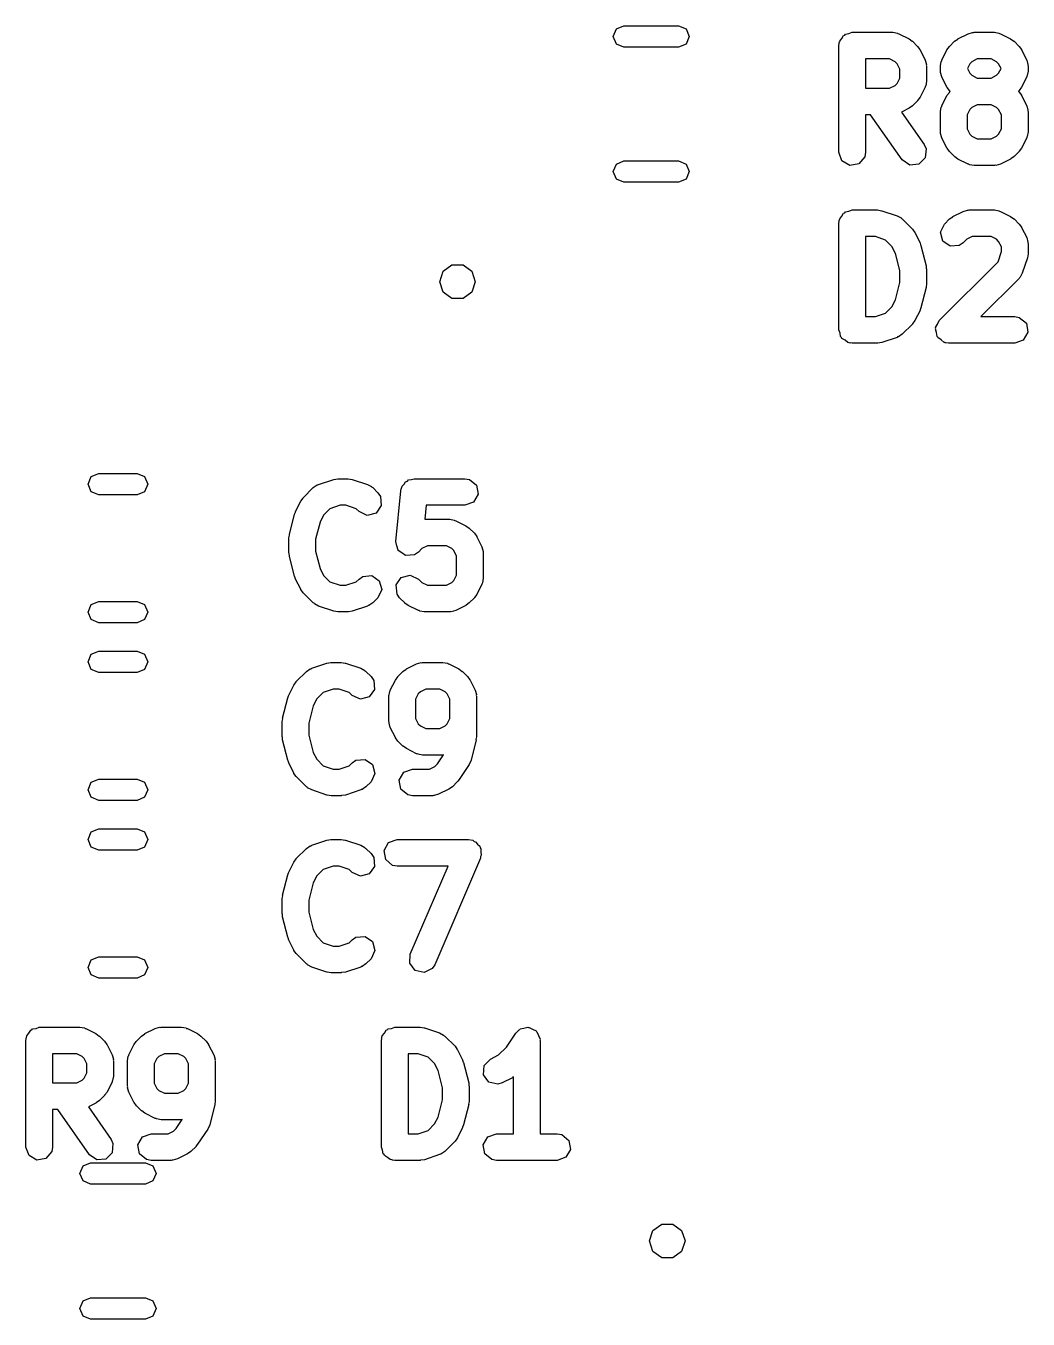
# Model space of a CAD drawing. Extents: x 83.3 to 116.7, y -116.6 to -83.3.
# Drawn here: x 105.48 to 111.12, y -99.84 to -92.56 of the extents above; entities that cross this region are included whole.
import ezdxf

# ---------------------------------------------------------------- set-up
doc = ezdxf.new("R2010")
doc.units = 0
doc.layers.add('BLACK', color=7, linetype='CONTINUOUS')

msp = doc.modelspace()

# ---------------------------------------------------------------- linework, layer by layer
at = {"layer": 'BLACK', "linetype": 'CONTINUOUS'}
for p, q in [((108.786, -92.62), (108.804, -92.5776)), ((108.804, -92.5776), (108.846, -92.56)), ((108.846, -92.56), (109.154, -92.56)), ((109.154, -92.56), (109.196, -92.5776)), ((109.196, -92.5776), (109.214, -92.62)), ((110.112, -92.6031), (110.13, -92.5964)), ((110.13, -92.5964), (110.359, -92.5964)), ((110.359, -92.5964), (110.385, -92.601)), ((110.385, -92.601), (110.388, -92.6038)), ((110.783, -92.6043), (110.808, -92.5969)), ((110.808, -92.5969), (110.812, -92.598)), ((110.812, -92.598), (110.816, -92.5964)), ((110.816, -92.5964), (110.93, -92.5964)), ((110.93, -92.5964), (110.956, -92.601)), ((110.956, -92.601), (110.959, -92.6038)), ((108.804, -92.6624), (108.786, -92.62)), ((108.846, -92.68), (108.804, -92.6624)), ((109.196, -92.6624), (109.154, -92.68)), ((109.214, -92.62), (109.196, -92.6624)), ((110.055, -92.6714), (110.057, -92.6617)), ((110.055, -93.2714), (110.055, -92.6714)), ((110.057, -92.6584), (110.058, -92.6555)), ((110.057, -92.6617), (110.057, -92.6584)), ((110.058, -92.6555), (110.06, -92.6458)), ((110.06, -92.6458), (110.072, -92.6308)), ((110.072, -92.6308), (110.082, -92.614)), ((110.082, -92.614), (110.089, -92.6117)), ((110.089, -92.6117), (110.093, -92.6065)), ((110.093, -92.6065), (110.112, -92.6031)), ((110.388, -92.6038), (110.392, -92.6043)), ((110.392, -92.6043), (110.45, -92.6329)), ((110.45, -92.6329), (110.468, -92.6463)), ((110.468, -92.6463), (110.469, -92.647)), ((110.469, -92.647), (110.498, -92.6755)), ((110.677, -92.6755), (110.706, -92.647)), ((110.706, -92.647), (110.724, -92.6341)), ((110.724, -92.6341), (110.725, -92.6329)), ((110.725, -92.6329), (110.783, -92.6043)), ((110.959, -92.6038), (110.964, -92.6043)), ((110.964, -92.6043), (111.021, -92.6329)), ((111.021, -92.6329), (111.039, -92.6463)), ((111.039, -92.6463), (111.041, -92.647)), ((111.041, -92.647), (111.069, -92.6755)), ((109.154, -92.68), (108.846, -92.68)), ((110.205, -92.7464), (110.205, -92.9107)), ((110.341, -92.7464), (110.205, -92.7464)), ((110.372, -92.7616), (110.341, -92.7464)), ((110.498, -92.6755), (110.511, -92.6939)), ((110.511, -92.6939), (110.512, -92.695)), ((110.512, -92.695), (110.54, -92.7522)), ((110.635, -92.7522), (110.663, -92.695)), ((110.663, -92.695), (110.677, -92.677)), ((110.677, -92.677), (110.677, -92.6755)), ((110.834, -92.7464), (110.803, -92.7616)), ((110.913, -92.7464), (110.834, -92.7464)), ((110.943, -92.7616), (110.913, -92.7464)), ((111.069, -92.6755), (111.082, -92.6939)), ((111.082, -92.6939), (111.083, -92.695)), ((111.083, -92.695), (111.112, -92.7522)), ((110.383, -92.773), (110.372, -92.7616)), ((110.398, -92.8034), (110.383, -92.773)), ((110.398, -92.8537), (110.398, -92.8034)), ((110.54, -92.7522), (110.548, -92.7771)), ((110.548, -92.7771), (110.547, -92.7815)), ((110.547, -92.7815), (110.548, -92.7857)), ((110.548, -92.7857), (110.548, -92.8714)), ((110.627, -92.7857), (110.631, -92.7601)), ((110.627, -92.8143), (110.627, -92.7857)), ((110.628, -92.8185), (110.627, -92.8143)), ((110.627, -92.8229), (110.628, -92.8185)), ((110.631, -92.7601), (110.634, -92.7566)), ((110.634, -92.7566), (110.635, -92.7522)), ((110.792, -92.773), (110.779, -92.8)), ((110.779, -92.8), (110.792, -92.827)), ((110.803, -92.7616), (110.792, -92.773)), ((110.954, -92.773), (110.943, -92.7616)), ((110.968, -92.8), (110.954, -92.773)), ((110.954, -92.827), (110.968, -92.8)), ((111.112, -92.7522), (111.119, -92.7771)), ((111.12, -92.8143), (111.115, -92.8399)), ((111.119, -92.7771), (111.118, -92.7815)), ((111.118, -92.7815), (111.12, -92.7857)), ((111.12, -92.7857), (111.12, -92.8143)), ((110.372, -92.8955), (110.383, -92.8841)), ((110.383, -92.8841), (110.398, -92.8537)), ((110.548, -92.8714), (110.544, -92.8971)), ((110.635, -92.8478), (110.627, -92.8229)), ((110.663, -92.905), (110.635, -92.8478)), ((110.792, -92.827), (110.803, -92.8384)), ((110.803, -92.8384), (110.834, -92.8536)), ((110.834, -92.8536), (110.913, -92.8536)), ((110.913, -92.8536), (110.943, -92.8384)), ((110.943, -92.8384), (110.954, -92.827)), ((111.112, -92.8478), (111.083, -92.905)), ((111.115, -92.8399), (111.112, -92.8434)), ((111.112, -92.8434), (111.112, -92.8478)), ((110.205, -92.9107), (110.341, -92.9107)), ((110.341, -92.9107), (110.372, -92.8955)), ((110.512, -92.9621), (110.498, -92.9801)), ((110.54, -92.905), (110.512, -92.9621)), ((110.541, -92.9005), (110.54, -92.905)), ((110.544, -92.8971), (110.541, -92.9005)), ((110.635, -93.0093), (110.663, -92.9522)), ((110.664, -92.9061), (110.663, -92.905)), ((110.663, -92.9522), (110.677, -92.9342)), ((110.677, -92.9245), (110.664, -92.9061)), ((110.681, -92.9286), (110.677, -92.9245)), ((110.677, -92.9327), (110.681, -92.9286)), ((110.677, -92.9342), (110.677, -92.9327)), ((111.069, -92.9245), (111.065, -92.9286)), ((111.065, -92.9286), (111.069, -92.9327)), ((111.07, -92.923), (111.069, -92.9245)), ((111.069, -92.9327), (111.082, -92.951)), ((111.083, -92.905), (111.07, -92.923)), ((111.082, -92.951), (111.083, -92.9522)), ((111.083, -92.9522), (111.112, -93.0093)), ((110.45, -93.0242), (110.407, -93.0457)), ((110.451, -93.023), (110.45, -93.0242)), ((110.469, -93.0102), (110.451, -93.023)), ((110.498, -92.9816), (110.469, -93.0102)), ((110.498, -92.9801), (110.498, -92.9816)), ((110.627, -93.0429), (110.631, -93.0172)), ((110.631, -93.0172), (110.634, -93.0138)), ((110.634, -93.0138), (110.635, -93.0093)), ((110.792, -93.0301), (110.777, -93.0606)), ((110.803, -93.0188), (110.792, -93.0301)), ((110.834, -93.0036), (110.803, -93.0188)), ((110.913, -93.0036), (110.834, -93.0036)), ((110.943, -93.0188), (110.913, -93.0036)), ((110.954, -93.0301), (110.943, -93.0188)), ((110.97, -93.0606), (110.954, -93.0301)), ((111.112, -93.0093), (111.119, -93.0343)), ((111.119, -93.0343), (111.118, -93.0386)), ((110.234, -93.0607), (110.205, -93.0607)), ((110.205, -93.0607), (110.205, -93.2714)), ((110.412, -93.3144), (110.234, -93.0607)), ((110.407, -93.0457), (110.535, -93.2284)), ((110.627, -93.1571), (110.627, -93.0429)), ((110.777, -93.0606), (110.777, -93.1394)), ((110.97, -93.1394), (110.97, -93.0606)), ((111.118, -93.0386), (111.12, -93.0429)), ((111.12, -93.0429), (111.12, -93.1571)), ((110.628, -93.1614), (110.627, -93.1571)), ((110.627, -93.1657), (110.628, -93.1614)), ((110.635, -93.1907), (110.627, -93.1657)), ((110.777, -93.1394), (110.792, -93.1699)), ((110.792, -93.1699), (110.803, -93.1812)), ((110.803, -93.1812), (110.834, -93.1964)), ((110.913, -93.1964), (110.943, -93.1812)), ((110.943, -93.1812), (110.954, -93.1699)), ((110.954, -93.1699), (110.97, -93.1394)), ((111.115, -93.1828), (111.112, -93.1862)), ((111.12, -93.1571), (111.115, -93.1828)), ((110.535, -93.2284), (110.546, -93.252)), ((110.546, -93.252), (110.541, -93.3031)), ((110.663, -93.2478), (110.635, -93.1907)), ((110.664, -93.249), (110.663, -93.2478)), ((110.677, -93.2673), (110.664, -93.249)), ((110.834, -93.1964), (110.913, -93.1964)), ((111.083, -93.2478), (111.07, -93.2658)), ((111.112, -93.1907), (111.083, -93.2478)), ((111.112, -93.1862), (111.112, -93.1907)), ((108.804, -93.3376), (108.846, -93.32)), ((108.846, -93.32), (109.154, -93.32)), ((109.154, -93.32), (109.196, -93.3376)), ((110.073, -93.3196), (110.055, -93.2714)), ((110.117, -93.3453), (110.073, -93.3196)), ((110.201, -93.2971), (110.168, -93.3364)), ((110.205, -93.2714), (110.201, -93.2971)), ((110.454, -93.3439), (110.412, -93.3144)), ((110.541, -93.3031), (110.505, -93.3394)), ((110.706, -93.2959), (110.677, -93.2673)), ((110.707, -93.2966), (110.706, -93.2959)), ((110.725, -93.3099), (110.707, -93.2966)), ((110.783, -93.3385), (110.725, -93.3099)), ((111.021, -93.3099), (110.964, -93.3385)), ((111.022, -93.3087), (111.021, -93.3099)), ((111.041, -93.2959), (111.022, -93.3087)), ((111.069, -93.2673), (111.041, -93.2959)), ((111.07, -93.2658), (111.069, -93.2673)), ((108.786, -93.38), (108.804, -93.3376)), ((108.804, -93.4224), (108.786, -93.38)), ((109.196, -93.3376), (109.214, -93.38)), ((109.214, -93.38), (109.196, -93.4224)), ((110.168, -93.3364), (110.117, -93.3453)), ((110.505, -93.3394), (110.454, -93.3439)), ((110.787, -93.339), (110.783, -93.3385)), ((110.79, -93.3419), (110.787, -93.339)), ((110.816, -93.3464), (110.79, -93.3419)), ((110.93, -93.3464), (110.816, -93.3464)), ((110.935, -93.3449), (110.93, -93.3464)), ((110.939, -93.3459), (110.935, -93.3449)), ((110.964, -93.3385), (110.939, -93.3459)), ((108.846, -93.44), (108.804, -93.4224)), ((109.154, -93.44), (108.846, -93.44)), ((109.196, -93.4224), (109.154, -93.44)), ((110.072, -93.6308), (110.082, -93.614)), ((110.082, -93.614), (110.089, -93.6117)), ((110.089, -93.6117), (110.093, -93.6065)), ((110.093, -93.6065), (110.112, -93.6031)), ((110.112, -93.6031), (110.13, -93.5964)), ((110.13, -93.5964), (110.273, -93.5964)), ((110.273, -93.5964), (110.295, -93.6003)), ((110.295, -93.6003), (110.297, -93.6003)), ((110.297, -93.6003), (110.383, -93.6288)), ((110.697, -93.6329), (110.754, -93.6043)), ((110.754, -93.6043), (110.779, -93.5969)), ((110.779, -93.5969), (110.783, -93.598)), ((110.783, -93.598), (110.788, -93.5964)), ((110.788, -93.5964), (110.93, -93.5964)), ((110.93, -93.5964), (110.956, -93.601)), ((110.956, -93.601), (110.959, -93.6038)), ((110.959, -93.6038), (110.964, -93.6043)), ((110.964, -93.6043), (111.021, -93.6329)), ((110.055, -93.6714), (110.057, -93.6617)), ((110.055, -94.2714), (110.055, -93.6714)), ((110.057, -93.6584), (110.058, -93.6555)), ((110.057, -93.6617), (110.057, -93.6584)), ((110.058, -93.6555), (110.06, -93.6458)), ((110.06, -93.6458), (110.072, -93.6308)), ((110.383, -93.6288), (110.406, -93.6413)), ((110.406, -93.6413), (110.408, -93.6451)), ((110.408, -93.6451), (110.412, -93.647)), ((110.412, -93.647), (110.469, -93.7041)), ((110.627, -93.722), (110.649, -93.6755)), ((110.649, -93.6755), (110.677, -93.647)), ((110.677, -93.647), (110.696, -93.6341)), ((110.696, -93.6341), (110.697, -93.6329)), ((111.021, -93.6329), (111.039, -93.6463)), ((111.039, -93.6463), (111.041, -93.647)), ((111.041, -93.647), (111.069, -93.6755)), ((111.069, -93.6755), (111.082, -93.6939)), ((110.205, -93.7464), (110.205, -94.1964)), ((110.261, -93.7464), (110.205, -93.7464)), ((110.318, -93.7656), (110.261, -93.7464)), ((110.354, -93.8016), (110.318, -93.7656)), ((110.469, -93.7041), (110.482, -93.7225)), ((110.482, -93.7225), (110.483, -93.7236)), ((110.483, -93.7236), (110.512, -93.7807)), ((110.64, -93.7716), (110.627, -93.722)), ((110.775, -93.7616), (110.755, -93.7816)), ((110.805, -93.7464), (110.775, -93.7616)), ((110.913, -93.7464), (110.805, -93.7464)), ((110.943, -93.7616), (110.913, -93.7464)), ((110.954, -93.773), (110.943, -93.7616)), ((111.082, -93.6939), (111.083, -93.695)), ((111.083, -93.695), (111.112, -93.7522)), ((111.112, -93.7522), (111.119, -93.7771)), ((110.374, -93.8405), (110.354, -93.8016)), ((110.512, -93.7807), (110.515, -93.7932)), ((110.515, -93.7932), (110.517, -93.7961)), ((110.517, -93.7961), (110.546, -93.9104)), ((110.682, -93.801), (110.64, -93.7716)), ((110.733, -93.7965), (110.682, -93.801)), ((110.755, -93.7816), (110.733, -93.7965)), ((110.951, -93.8881), (110.97, -93.8307)), ((110.97, -93.8034), (110.954, -93.773)), ((110.97, -93.8307), (110.97, -93.8034)), ((111.119, -93.7771), (111.118, -93.7815)), ((111.118, -93.7815), (111.12, -93.7857)), ((111.12, -93.7857), (111.12, -93.8429)), ((107.829, -93.9412), (107.879, -93.9049)), ((107.879, -93.9049), (107.941, -93.9049)), ((107.941, -93.9049), (107.991, -93.9412)), ((110.398, -93.9378), (110.374, -93.8405)), ((110.546, -93.9104), (110.547, -93.9253)), ((110.62, -94.2184), (110.951, -93.8881)), ((111.116, -93.8666), (111.087, -93.9523)), ((111.12, -93.8429), (111.116, -93.8649)), ((111.116, -93.8649), (111.116, -93.8666)), ((107.81, -94), (107.829, -93.9412)), ((107.991, -93.9412), (108.01, -94)), ((110.398, -94.0051), (110.398, -93.9378)), ((110.547, -93.9253), (110.548, -93.9286)), ((110.548, -93.9286), (110.548, -94.0143)), ((111.069, -93.9816), (110.854, -94.1964)), ((111.071, -93.9775), (111.069, -93.9816)), ((111.075, -93.9752), (111.071, -93.9775)), ((111.087, -93.9523), (111.075, -93.9752)), ((107.829, -94.0588), (107.81, -94)), ((108.01, -94), (107.991, -94.0588)), ((110.374, -94.1024), (110.398, -94.0051)), ((110.546, -94.0325), (110.517, -94.1468)), ((110.548, -94.0143), (110.546, -94.029)), ((110.546, -94.029), (110.546, -94.0325)), ((107.879, -94.0951), (107.829, -94.0588)), ((107.941, -94.0951), (107.879, -94.0951)), ((107.991, -94.0588), (107.941, -94.0951)), ((110.354, -94.1413), (110.374, -94.1024)), ((110.205, -94.1964), (110.261, -94.1964)), ((110.261, -94.1964), (110.318, -94.1773)), ((110.318, -94.1773), (110.354, -94.1413)), ((110.512, -94.1621), (110.483, -94.2193)), ((110.517, -94.1468), (110.512, -94.1586)), ((110.512, -94.1586), (110.512, -94.1621)), ((110.854, -94.1964), (111.045, -94.1964)), ((111.045, -94.1964), (111.07, -94.201)), ((111.07, -94.201), (111.11, -94.2339)), ((110.062, -94.2897), (110.055, -94.2714)), ((110.469, -94.2387), (110.412, -94.2959)), ((110.47, -94.2373), (110.469, -94.2387)), ((110.483, -94.2193), (110.47, -94.2373)), ((110.599, -94.2584), (110.611, -94.2388)), ((110.6, -94.2618), (110.599, -94.2584)), ((110.599, -94.2649), (110.6, -94.2618)), ((110.604, -94.2867), (110.599, -94.2649)), ((110.611, -94.2388), (110.62, -94.2184)), ((111.11, -94.2339), (111.119, -94.2845)), ((110.065, -94.3089), (110.062, -94.2897)), ((110.071, -94.3133), (110.065, -94.3089)), ((110.073, -94.3196), (110.071, -94.3133)), ((110.09, -94.3294), (110.073, -94.3196)), ((110.105, -94.3419), (110.09, -94.3294)), ((110.114, -94.3436), (110.105, -94.3419)), ((110.117, -94.3453), (110.114, -94.3436)), ((110.121, -94.3447), (110.117, -94.3453)), ((110.13, -94.3464), (110.121, -94.3447)), ((110.273, -94.3464), (110.13, -94.3464)), ((110.275, -94.3459), (110.273, -94.3464)), ((110.297, -94.3426), (110.275, -94.3459)), ((110.383, -94.314), (110.297, -94.3426)), ((110.386, -94.3112), (110.383, -94.314)), ((110.391, -94.3108), (110.386, -94.3112)), ((110.412, -94.2959), (110.391, -94.3108)), ((110.608, -94.3089), (110.604, -94.2867)), ((110.611, -94.3111), (110.608, -94.3089)), ((110.612, -94.3144), (110.611, -94.3111)), ((110.63, -94.3274), (110.612, -94.3144)), ((110.648, -94.3419), (110.63, -94.3274)), ((110.652, -94.3427), (110.648, -94.3419)), ((110.654, -94.3439), (110.652, -94.3427)), ((110.657, -94.3436), (110.654, -94.3439)), ((110.673, -94.3464), (110.657, -94.3436)), ((111.045, -94.3464), (110.673, -94.3464)), ((111.093, -94.3289), (111.045, -94.3464)), ((111.119, -94.2845), (111.093, -94.3289)), ((105.832, -95.14), (105.85, -95.0976)), ((105.85, -95.1824), (105.832, -95.14)), ((105.85, -95.0976), (105.892, -95.08)), ((105.892, -95.08), (106.108, -95.08)), ((106.108, -95.08), (106.15, -95.0976)), ((106.15, -95.0976), (106.168, -95.14)), ((106.168, -95.14), (106.15, -95.1824)), ((107.099, -95.1595), (107.12, -95.1445)), ((107.12, -95.1445), (107.125, -95.1441)), ((107.125, -95.1441), (107.128, -95.1413)), ((107.128, -95.1413), (107.214, -95.1128)), ((107.214, -95.1128), (107.236, -95.1095)), ((107.236, -95.1095), (107.237, -95.1089)), ((107.237, -95.1089), (107.295, -95.1089)), ((107.295, -95.1089), (107.317, -95.1128)), ((107.317, -95.1128), (107.318, -95.1128)), ((107.318, -95.1128), (107.404, -95.1413)), ((107.404, -95.1413), (107.427, -95.1538)), ((107.598, -95.1514), (107.61, -95.1403)), ((107.61, -95.1403), (107.618, -95.1265)), ((107.618, -95.1265), (107.628, -95.1229)), ((107.628, -95.1229), (107.635, -95.1156)), ((107.635, -95.1156), (107.651, -95.1144)), ((107.651, -95.1144), (107.666, -95.1089)), ((107.666, -95.1089), (107.952, -95.1089)), ((107.952, -95.1089), (107.977, -95.1134)), ((107.977, -95.1134), (108.017, -95.1464)), ((108.017, -95.1464), (108.026, -95.197)), ((105.892, -95.2), (105.85, -95.1824)), ((106.108, -95.2), (105.892, -95.2)), ((106.15, -95.1824), (106.108, -95.2)), ((107.028, -95.2361), (107.041, -95.2181)), ((107.041, -95.2181), (107.042, -95.2166)), ((107.042, -95.2166), (107.099, -95.1595)), ((107.427, -95.1538), (107.429, -95.1576)), ((107.429, -95.1576), (107.433, -95.1595)), ((107.433, -95.1595), (107.462, -95.188)), ((107.462, -95.188), (107.477, -95.2094)), ((107.477, -95.2094), (107.481, -95.2605)), ((107.563, -95.4622), (107.591, -95.1765)), ((107.591, -95.1765), (107.592, -95.1726)), ((107.592, -95.1709), (107.594, -95.1682)), ((107.592, -95.1726), (107.592, -95.1709)), ((107.594, -95.1682), (107.598, -95.1514)), ((108.026, -95.197), (108, -95.2414)), ((106.999, -95.2932), (107.028, -95.2361)), ((106.999, -95.2968), (106.999, -95.2932)), ((107.192, -95.278), (107.156, -95.3141)), ((107.25, -95.2589), (107.192, -95.278)), ((107.282, -95.2589), (107.25, -95.2589)), ((107.34, -95.278), (107.282, -95.2589)), ((107.356, -95.2941), (107.34, -95.278)), ((107.402, -95.3158), (107.356, -95.2941)), ((107.481, -95.2605), (107.452, -95.3025)), ((107.734, -95.2589), (107.726, -95.3375)), ((107.952, -95.2589), (107.734, -95.2589)), ((108, -95.2414), (107.952, -95.2589)), ((106.965, -95.4229), (106.993, -95.3086)), ((106.993, -95.3086), (106.999, -95.2968)), ((107.137, -95.353), (107.112, -95.4503)), ((107.156, -95.3141), (107.137, -95.353)), ((107.452, -95.3025), (107.402, -95.3158)), ((107.726, -95.3375), (107.866, -95.3375)), ((107.866, -95.3375), (107.892, -95.342)), ((107.892, -95.342), (107.895, -95.3449)), ((107.895, -95.3449), (107.9, -95.3454)), ((107.9, -95.3454), (107.957, -95.374)), ((106.962, -95.4411), (106.965, -95.4263)), ((106.965, -95.4263), (106.965, -95.4229)), ((107.957, -95.374), (107.975, -95.3873)), ((107.975, -95.3873), (107.976, -95.388)), ((107.976, -95.388), (108.005, -95.4166)), ((108.005, -95.4166), (108.018, -95.435)), ((108.018, -95.435), (108.019, -95.4361)), ((108.019, -95.4361), (108.047, -95.4932)), ((106.962, -95.5268), (106.962, -95.4411)), ((107.112, -95.4503), (107.112, -95.5175)), ((107.563, -95.4627), (107.563, -95.4622)), ((107.563, -95.4631), (107.563, -95.4627)), ((107.569, -95.4875), (107.563, -95.4631)), ((107.576, -95.5119), (107.569, -95.4875)), ((107.576, -95.5122), (107.576, -95.5119)), ((107.576, -95.5127), (107.576, -95.5122)), ((107.597, -95.5271), (107.576, -95.5127)), ((107.71, -95.5027), (107.691, -95.5227)), ((107.741, -95.4875), (107.71, -95.5027)), ((107.848, -95.4875), (107.741, -95.4875)), ((107.879, -95.5027), (107.848, -95.4875)), ((107.89, -95.5141), (107.879, -95.5027)), ((108.047, -95.4932), (108.055, -95.5182)), ((106.964, -95.53), (106.962, -95.5268)), ((106.965, -95.545), (106.964, -95.53)), ((106.993, -95.6593), (106.965, -95.545)), ((107.112, -95.5175), (107.137, -95.6149)), ((107.617, -95.5418), (107.597, -95.5271)), ((107.618, -95.5418), (107.617, -95.5418)), ((107.643, -95.5399), (107.618, -95.5421)), ((107.618, -95.5421), (107.618, -95.5418)), ((107.668, -95.538), (107.643, -95.5399)), ((107.669, -95.5377), (107.668, -95.538)), ((107.691, -95.5227), (107.669, -95.5376)), ((107.669, -95.5376), (107.669, -95.5377)), ((107.905, -95.5445), (107.89, -95.5141)), ((107.905, -95.6519), (107.905, -95.5445)), ((108.055, -95.5182), (108.054, -95.5226)), ((108.054, -95.5226), (108.055, -95.5268)), ((108.055, -95.5268), (108.055, -95.6696)), ((107.137, -95.6149), (107.156, -95.6538)), ((107.156, -95.6538), (107.192, -95.6898)), ((107.356, -95.6737), (107.377, -95.6588)), ((107.377, -95.6588), (107.428, -95.6543)), ((107.428, -95.6543), (107.47, -95.6838)), ((107.594, -95.6653), (107.644, -95.6521)), ((107.644, -95.6521), (107.691, -95.6738)), ((107.89, -95.6824), (107.905, -95.6519)), ((106.995, -95.6622), (106.993, -95.6593)), ((106.999, -95.6746), (106.995, -95.6622)), ((107.028, -95.7318), (106.999, -95.6746)), ((107.029, -95.7329), (107.028, -95.7318)), ((107.192, -95.6898), (107.25, -95.7089)), ((107.25, -95.7089), (107.282, -95.7089)), ((107.282, -95.7089), (107.34, -95.6898)), ((107.34, -95.6898), (107.356, -95.6737)), ((107.47, -95.6838), (107.484, -95.7333)), ((107.565, -95.7074), (107.594, -95.6653)), ((107.57, -95.7585), (107.565, -95.7074)), ((107.691, -95.6738), (107.71, -95.6937)), ((107.71, -95.6937), (107.741, -95.7089)), ((107.741, -95.7089), (107.848, -95.7089)), ((107.848, -95.7089), (107.879, -95.6937)), ((107.879, -95.6937), (107.89, -95.6824)), ((108.047, -95.7032), (108.019, -95.7603)), ((108.048, -95.6987), (108.047, -95.7032)), ((108.051, -95.6953), (108.048, -95.6987)), ((108.055, -95.6696), (108.051, -95.6953)), ((105.85, -95.8176), (105.892, -95.8)), ((105.892, -95.8), (106.108, -95.8)), ((106.108, -95.8), (106.15, -95.8176)), ((107.042, -95.7512), (107.029, -95.7329)), ((107.099, -95.8084), (107.042, -95.7512)), ((107.462, -95.7798), (107.433, -95.8084)), ((107.484, -95.7333), (107.462, -95.7798)), ((107.584, -95.7798), (107.57, -95.7585)), ((107.613, -95.8084), (107.584, -95.7798)), ((108.005, -95.7798), (107.976, -95.8084)), ((108.019, -95.7603), (108.005, -95.7783)), ((108.005, -95.7783), (108.005, -95.7798)), ((105.832, -95.86), (105.85, -95.8176)), ((105.85, -95.9024), (105.832, -95.86)), ((106.15, -95.8176), (106.168, -95.86)), ((106.168, -95.86), (106.15, -95.9024)), ((107.103, -95.8103), (107.099, -95.8084)), ((107.105, -95.8141), (107.103, -95.8103)), ((107.128, -95.8265), (107.105, -95.8141)), ((107.214, -95.8551), (107.128, -95.8265)), ((107.215, -95.855), (107.214, -95.8551)), ((107.237, -95.8589), (107.215, -95.855)), ((107.295, -95.8589), (107.237, -95.8589)), ((107.296, -95.8584), (107.295, -95.8589)), ((107.318, -95.8551), (107.296, -95.8584)), ((107.404, -95.8265), (107.318, -95.8551)), ((107.408, -95.8237), (107.404, -95.8265)), ((107.412, -95.8233), (107.408, -95.8237)), ((107.433, -95.8084), (107.412, -95.8233)), ((107.614, -95.8091), (107.613, -95.8084)), ((107.633, -95.8224), (107.614, -95.8091)), ((107.69, -95.851), (107.633, -95.8224)), ((107.694, -95.8515), (107.69, -95.851)), ((107.698, -95.8544), (107.694, -95.8515)), ((107.723, -95.8589), (107.698, -95.8544)), ((107.866, -95.8589), (107.723, -95.8589)), ((107.87, -95.8574), (107.866, -95.8589)), ((107.875, -95.8584), (107.87, -95.8574)), ((107.9, -95.851), (107.875, -95.8584)), ((107.957, -95.8224), (107.9, -95.851)), ((107.958, -95.8212), (107.957, -95.8224)), ((107.976, -95.8084), (107.958, -95.8212)), ((105.892, -95.92), (105.85, -95.9024)), ((106.108, -95.92), (105.892, -95.92)), ((106.15, -95.9024), (106.108, -95.92)), ((105.85, -96.0976), (105.892, -96.08)), ((105.892, -96.08), (106.108, -96.08)), ((106.108, -96.08), (106.15, -96.0976)), ((105.832, -96.14), (105.85, -96.0976)), ((105.85, -96.1824), (105.832, -96.14)), ((106.15, -96.0976), (106.168, -96.14)), ((106.168, -96.14), (106.15, -96.1824)), ((107.09, -96.1761), (107.175, -96.1476)), ((107.175, -96.1476), (107.198, -96.1443)), ((107.198, -96.1443), (107.199, -96.1437)), ((107.199, -96.1437), (107.256, -96.1437)), ((107.256, -96.1437), (107.278, -96.1476)), ((107.278, -96.1476), (107.28, -96.1476)), ((107.28, -96.1476), (107.366, -96.1761)), ((107.623, -96.1802), (107.68, -96.1516)), ((107.68, -96.1516), (107.705, -96.1442)), ((107.705, -96.1442), (107.709, -96.1452)), ((107.709, -96.1452), (107.713, -96.1437)), ((107.713, -96.1437), (107.828, -96.1437)), ((107.828, -96.1437), (107.853, -96.1482)), ((107.853, -96.1482), (107.857, -96.1511)), ((107.857, -96.1511), (107.861, -96.1516)), ((107.861, -96.1516), (107.918, -96.1802)), ((105.892, -96.2), (105.85, -96.1824)), ((106.108, -96.2), (105.892, -96.2)), ((106.15, -96.1824), (106.108, -96.2)), ((107.003, -96.2514), (107.06, -96.1943)), ((107.06, -96.1943), (107.082, -96.1793)), ((107.082, -96.1793), (107.086, -96.1789)), ((107.086, -96.1789), (107.09, -96.1761)), ((107.366, -96.1761), (107.389, -96.1885)), ((107.389, -96.1885), (107.391, -96.1924)), ((107.391, -96.1924), (107.395, -96.1943)), ((107.395, -96.1943), (107.424, -96.2228)), ((107.424, -96.2228), (107.439, -96.2442)), ((107.561, -96.2423), (107.574, -96.2243)), ((107.574, -96.2243), (107.575, -96.2228)), ((107.575, -96.2228), (107.603, -96.1943)), ((107.603, -96.1943), (107.622, -96.1814)), ((107.622, -96.1814), (107.623, -96.1802)), ((107.918, -96.1802), (107.936, -96.1936)), ((107.936, -96.1936), (107.938, -96.1943)), ((107.938, -96.1943), (107.966, -96.2228)), ((107.966, -96.2228), (107.979, -96.2412)), ((107.979, -96.2412), (107.981, -96.2423)), ((106.961, -96.328), (106.989, -96.2709)), ((106.989, -96.2709), (107.003, -96.2529)), ((107.003, -96.2529), (107.003, -96.2514)), ((107.154, -96.3128), (107.118, -96.3489)), ((107.211, -96.2937), (107.154, -96.3128)), ((107.244, -96.2937), (107.211, -96.2937)), ((107.301, -96.3128), (107.244, -96.2937)), ((107.318, -96.3289), (107.301, -96.3128)), ((107.443, -96.2953), (107.414, -96.3373)), ((107.439, -96.2442), (107.443, -96.2953)), ((107.524, -96.333), (107.529, -96.3073)), ((107.529, -96.3073), (107.532, -96.3039)), ((107.532, -96.2995), (107.561, -96.2423)), ((107.532, -96.3039), (107.532, -96.2995)), ((107.701, -96.3089), (107.689, -96.3203)), ((107.731, -96.2937), (107.701, -96.3089)), ((107.81, -96.2937), (107.731, -96.2937)), ((107.84, -96.3089), (107.81, -96.2937)), ((107.852, -96.3203), (107.84, -96.3089)), ((107.981, -96.2423), (108.009, -96.2995)), ((108.009, -96.2995), (108.017, -96.3244)), ((106.926, -96.4577), (106.955, -96.3434)), ((106.955, -96.3434), (106.96, -96.3316)), ((106.96, -96.3316), (106.961, -96.328)), ((107.118, -96.3489), (107.098, -96.3877)), ((107.364, -96.3506), (107.318, -96.3289)), ((107.414, -96.3373), (107.364, -96.3506)), ((107.524, -96.4759), (107.524, -96.333)), ((107.689, -96.3203), (107.674, -96.3507)), ((107.674, -96.3507), (107.674, -96.4582)), ((107.867, -96.3507), (107.852, -96.3203)), ((107.867, -96.4582), (107.867, -96.3507)), ((108.017, -96.3244), (108.015, -96.3288)), ((108.015, -96.3288), (108.017, -96.333)), ((108.017, -96.333), (108.017, -96.5616)), ((106.927, -96.4611), (106.926, -96.4577)), ((107.098, -96.3877), (107.074, -96.4851)), ((107.674, -96.4582), (107.689, -96.4886)), ((107.852, -96.4886), (107.867, -96.4582)), ((106.924, -96.4759), (106.927, -96.4611)), ((106.924, -96.5616), (106.924, -96.4759)), ((107.074, -96.4851), (107.074, -96.5523)), ((107.526, -96.4801), (107.524, -96.4759)), ((107.525, -96.4844), (107.526, -96.4801)), ((107.532, -96.5094), (107.525, -96.4844)), ((107.561, -96.5665), (107.532, -96.5094)), ((107.689, -96.4886), (107.701, -96.4999)), ((107.701, -96.4999), (107.731, -96.5151)), ((107.731, -96.5151), (107.81, -96.5151)), ((107.81, -96.5151), (107.84, -96.4999)), ((107.84, -96.4999), (107.852, -96.4886)), ((106.925, -96.5648), (106.924, -96.5616)), ((106.926, -96.5798), (106.925, -96.5648)), ((106.955, -96.694), (106.926, -96.5798)), ((107.074, -96.5523), (107.098, -96.6497)), ((107.562, -96.5677), (107.561, -96.5665)), ((107.575, -96.586), (107.562, -96.5677)), ((107.603, -96.6146), (107.575, -96.586)), ((108.015, -96.5798), (107.986, -96.694)), ((108.017, -96.5616), (108.014, -96.5763)), ((108.014, -96.5763), (108.015, -96.5798)), ((107.098, -96.6497), (107.118, -96.6886)), ((107.605, -96.6153), (107.603, -96.6146)), ((107.623, -96.6287), (107.605, -96.6153)), ((107.68, -96.6572), (107.623, -96.6287)), ((107.684, -96.6577), (107.68, -96.6572)), ((107.688, -96.6606), (107.684, -96.6577)), ((107.713, -96.6651), (107.688, -96.6606)), ((107.828, -96.6651), (107.713, -96.6651)), ((107.798, -96.7138), (107.831, -96.6638)), ((107.831, -96.6638), (107.828, -96.6651)), ((106.957, -96.697), (106.955, -96.694)), ((106.961, -96.7094), (106.957, -96.697)), ((106.989, -96.7665), (106.961, -96.7094)), ((107.118, -96.6886), (107.154, -96.7246)), ((107.154, -96.7246), (107.211, -96.7437)), ((107.211, -96.7437), (107.244, -96.7437)), ((107.244, -96.7437), (107.301, -96.7246)), ((107.301, -96.7246), (107.318, -96.7085)), ((107.318, -96.7085), (107.339, -96.6936)), ((107.339, -96.6936), (107.39, -96.6891)), ((107.39, -96.6891), (107.432, -96.7186)), ((107.432, -96.7186), (107.445, -96.7681)), ((107.608, -96.7613), (107.656, -96.7437)), ((107.656, -96.7437), (107.753, -96.7437)), ((107.753, -96.7437), (107.783, -96.7285)), ((107.783, -96.7285), (107.798, -96.7138)), ((107.976, -96.7175), (107.919, -96.8032)), ((107.986, -96.694), (107.976, -96.717)), ((107.976, -96.717), (107.976, -96.7175)), ((105.832, -96.86), (105.85, -96.8176)), ((105.85, -96.8176), (105.892, -96.8)), ((105.892, -96.8), (106.108, -96.8)), ((106.108, -96.8), (106.15, -96.8176)), ((106.15, -96.8176), (106.168, -96.86)), ((106.99, -96.7677), (106.989, -96.7665)), ((107.003, -96.786), (106.99, -96.7677)), ((107.06, -96.8432), (107.003, -96.786)), ((107.424, -96.8146), (107.395, -96.8432)), ((107.445, -96.7681), (107.424, -96.8146)), ((107.582, -96.8057), (107.608, -96.7613)), ((107.591, -96.8562), (107.582, -96.8057)), ((107.909, -96.8146), (107.881, -96.8432)), ((107.911, -96.8114), (107.909, -96.8146)), ((107.919, -96.8032), (107.911, -96.8114)), ((105.85, -96.9024), (105.832, -96.86)), ((106.168, -96.86), (106.15, -96.9024)), ((107.064, -96.8451), (107.06, -96.8432)), ((107.067, -96.8489), (107.064, -96.8451)), ((107.09, -96.8613), (107.067, -96.8489)), ((107.175, -96.8899), (107.09, -96.8613)), ((107.177, -96.8898), (107.175, -96.8899)), ((107.199, -96.8937), (107.177, -96.8898)), ((107.256, -96.8937), (107.199, -96.8937)), ((107.258, -96.8932), (107.256, -96.8937)), ((107.28, -96.8899), (107.258, -96.8932)), ((107.366, -96.8613), (107.28, -96.8899)), ((107.369, -96.8585), (107.366, -96.8613)), ((107.374, -96.8581), (107.369, -96.8585)), ((107.395, -96.8432), (107.374, -96.8581)), ((107.631, -96.8892), (107.591, -96.8562)), ((107.656, -96.8937), (107.631, -96.8892)), ((107.771, -96.8937), (107.656, -96.8937)), ((107.775, -96.8922), (107.771, -96.8937)), ((107.779, -96.8932), (107.775, -96.8922)), ((107.804, -96.8858), (107.779, -96.8932)), ((107.861, -96.8572), (107.804, -96.8858)), ((107.862, -96.856), (107.861, -96.8572)), ((107.881, -96.8432), (107.862, -96.856)), ((105.892, -96.92), (105.85, -96.9024)), ((106.108, -96.92), (105.892, -96.92)), ((106.15, -96.9024), (106.108, -96.92)), ((105.832, -97.14), (105.85, -97.0976)), ((105.85, -97.0976), (105.892, -97.08)), ((105.892, -97.08), (106.108, -97.08)), ((106.108, -97.08), (106.15, -97.0976)), ((106.15, -97.0976), (106.168, -97.14)), ((105.85, -97.1824), (105.832, -97.14)), ((105.892, -97.2), (105.85, -97.1824)), ((106.15, -97.1824), (106.108, -97.2)), ((106.168, -97.14), (106.15, -97.1824)), ((107.06, -97.1907), (107.082, -97.1758)), ((107.082, -97.1758), (107.086, -97.1754)), ((107.086, -97.1754), (107.09, -97.1726)), ((107.09, -97.1726), (107.175, -97.144)), ((107.175, -97.144), (107.198, -97.1407)), ((107.198, -97.1407), (107.199, -97.1402)), ((107.199, -97.1402), (107.256, -97.1402)), ((107.256, -97.1402), (107.278, -97.1441)), ((107.278, -97.1441), (107.28, -97.144)), ((107.28, -97.144), (107.366, -97.1726)), ((107.366, -97.1726), (107.389, -97.185)), ((107.389, -97.185), (107.391, -97.1888)), ((107.497, -97.2022), (107.522, -97.1577)), ((107.522, -97.1577), (107.571, -97.1402)), ((107.571, -97.1402), (107.971, -97.1402)), ((107.971, -97.1402), (107.996, -97.1447)), ((107.996, -97.1447), (108.003, -97.1504)), ((108.003, -97.1504), (108.012, -97.1524)), ((108.012, -97.1524), (108.022, -97.1664)), ((108.022, -97.1664), (108.036, -97.1777)), ((108.036, -97.1777), (108.037, -97.1864)), ((108.037, -97.1864), (108.042, -97.1935)), ((106.108, -97.2), (105.892, -97.2)), ((106.989, -97.2673), (107.003, -97.2493)), ((107.003, -97.2479), (107.06, -97.1907)), ((107.003, -97.2493), (107.003, -97.2479)), ((107.391, -97.1888), (107.395, -97.1907)), ((107.395, -97.1907), (107.424, -97.2193)), ((107.424, -97.2193), (107.439, -97.2406)), ((107.439, -97.2406), (107.443, -97.2917)), ((107.506, -97.2527), (107.497, -97.2022)), ((107.545, -97.2857), (107.506, -97.2527)), ((108.04, -97.2447), (107.782, -97.8447)), ((108.044, -97.2282), (108.04, -97.2359)), ((108.04, -97.2359), (108.04, -97.2447)), ((108.042, -97.1935), (108.041, -97.211)), ((108.041, -97.211), (108.044, -97.2282)), ((106.955, -97.3398), (106.96, -97.328)), ((106.96, -97.328), (106.961, -97.3245)), ((106.961, -97.3245), (106.989, -97.2673)), ((107.154, -97.3093), (107.118, -97.3453)), ((107.211, -97.2902), (107.154, -97.3093)), ((107.244, -97.2902), (107.211, -97.2902)), ((107.301, -97.3093), (107.244, -97.2902)), ((107.318, -97.3254), (107.301, -97.3093)), ((107.364, -97.347), (107.318, -97.3254)), ((107.443, -97.2917), (107.414, -97.3338)), ((107.571, -97.2902), (107.545, -97.2857)), ((107.857, -97.2902), (107.571, -97.2902)), ((107.644, -97.7856), (107.857, -97.2902)), ((106.926, -97.4541), (106.955, -97.3398)), ((107.098, -97.3842), (107.074, -97.4816)), ((107.118, -97.3453), (107.098, -97.3842)), ((107.414, -97.3338), (107.364, -97.347)), ((106.924, -97.4723), (106.927, -97.4576)), ((106.924, -97.558), (106.924, -97.4723)), ((106.927, -97.4576), (106.926, -97.4541)), ((107.074, -97.4816), (107.074, -97.5488)), ((107.074, -97.5488), (107.098, -97.6461)), ((106.925, -97.5613), (106.924, -97.558)), ((106.926, -97.5762), (106.925, -97.5613)), ((106.955, -97.6905), (106.926, -97.5762)), ((106.957, -97.6935), (106.955, -97.6905)), ((106.961, -97.7059), (106.957, -97.6935)), ((107.098, -97.6461), (107.118, -97.685)), ((107.118, -97.685), (107.154, -97.7211)), ((107.318, -97.705), (107.339, -97.6901)), ((107.339, -97.6901), (107.39, -97.6856)), ((107.39, -97.6856), (107.432, -97.715)), ((106.989, -97.763), (106.961, -97.7059)), ((106.99, -97.7641), (106.989, -97.763)), ((107.003, -97.7825), (106.99, -97.7641)), ((107.154, -97.7211), (107.211, -97.7402)), ((107.211, -97.7402), (107.244, -97.7402)), ((107.244, -97.7402), (107.301, -97.7211)), ((107.301, -97.7211), (107.318, -97.705)), ((107.445, -97.7646), (107.424, -97.8111)), ((107.432, -97.715), (107.445, -97.7646)), ((105.832, -97.86), (105.85, -97.8176)), ((105.85, -97.8176), (105.892, -97.8)), ((105.892, -97.8), (106.108, -97.8)), ((106.108, -97.8), (106.15, -97.8176)), ((106.15, -97.8176), (106.168, -97.86)), ((107.06, -97.8396), (107.003, -97.7825)), ((107.064, -97.8415), (107.06, -97.8396)), ((107.067, -97.8454), (107.064, -97.8415)), ((107.395, -97.8396), (107.374, -97.8546)), ((107.424, -97.8111), (107.395, -97.8396)), ((107.642, -97.8369), (107.644, -97.7856)), ((107.672, -97.8779), (107.642, -97.8369)), ((105.85, -97.9024), (105.832, -97.86)), ((105.892, -97.92), (105.85, -97.9024)), ((106.15, -97.9024), (106.108, -97.92)), ((106.168, -97.86), (106.15, -97.9024)), ((107.09, -97.8578), (107.067, -97.8454)), ((107.175, -97.8863), (107.09, -97.8578)), ((107.177, -97.8863), (107.175, -97.8863)), ((107.199, -97.8902), (107.177, -97.8863)), ((107.256, -97.8902), (107.199, -97.8902)), ((107.258, -97.8896), (107.256, -97.8902)), ((107.28, -97.8863), (107.258, -97.8896)), ((107.366, -97.8578), (107.28, -97.8863)), ((107.369, -97.855), (107.366, -97.8578)), ((107.374, -97.8546), (107.369, -97.855)), ((107.722, -97.8896), (107.672, -97.8779)), ((107.768, -97.8665), (107.722, -97.8896)), ((107.782, -97.8447), (107.768, -97.8665)), ((106.108, -97.92), (105.892, -97.92)), ((105.515, -98.2117), (105.52, -98.2065)), ((105.52, -98.2065), (105.539, -98.2031)), ((105.539, -98.2031), (105.557, -98.1964)), ((105.557, -98.1964), (105.786, -98.1964)), ((105.786, -98.1964), (105.811, -98.201)), ((105.811, -98.201), (105.815, -98.2038)), ((105.815, -98.2038), (105.819, -98.2043)), ((105.819, -98.2043), (105.876, -98.2329)), ((106.152, -98.2329), (106.209, -98.2043)), ((106.209, -98.2043), (106.234, -98.1969)), ((106.234, -98.1969), (106.239, -98.198)), ((106.239, -98.198), (106.243, -98.1964)), ((106.243, -98.1964), (106.357, -98.1964)), ((106.357, -98.1964), (106.383, -98.201)), ((106.383, -98.201), (106.386, -98.2038)), ((106.386, -98.2038), (106.391, -98.2043)), ((106.391, -98.2043), (106.448, -98.2329)), ((107.515, -98.2117), (107.52, -98.2065)), ((107.52, -98.2065), (107.539, -98.2031)), ((107.539, -98.2031), (107.557, -98.1964)), ((107.557, -98.1964), (107.7, -98.1964)), ((107.7, -98.1964), (107.722, -98.2003)), ((107.722, -98.2003), (107.724, -98.2003)), ((107.724, -98.2003), (107.809, -98.2288)), ((108.26, -98.2098), (108.262, -98.2065)), ((108.262, -98.2065), (108.284, -98.2027)), ((108.284, -98.2027), (108.305, -98.1966)), ((108.305, -98.1966), (108.309, -98.1983)), ((108.309, -98.1983), (108.313, -98.1976)), ((108.313, -98.1976), (108.332, -98.2084)), ((105.482, -98.2714), (105.484, -98.2617)), ((105.482, -98.8714), (105.482, -98.2714)), ((105.483, -98.2584), (105.485, -98.2555)), ((105.484, -98.2617), (105.483, -98.2584)), ((105.485, -98.2555), (105.487, -98.2458)), ((105.487, -98.2458), (105.499, -98.2308)), ((105.499, -98.2308), (105.509, -98.214)), ((105.509, -98.214), (105.515, -98.2117)), ((105.876, -98.2329), (105.894, -98.2463)), ((105.894, -98.2463), (105.896, -98.247)), ((105.896, -98.247), (105.924, -98.2755)), ((105.924, -98.2755), (105.937, -98.2939)), ((106.09, -98.295), (106.103, -98.277)), ((106.103, -98.277), (106.104, -98.2755)), ((106.104, -98.2755), (106.133, -98.247)), ((106.133, -98.247), (106.151, -98.2341)), ((106.151, -98.2341), (106.152, -98.2329)), ((106.448, -98.2329), (106.466, -98.2463)), ((106.466, -98.2463), (106.467, -98.247)), ((106.467, -98.247), (106.496, -98.2755)), ((106.496, -98.2755), (106.509, -98.2939)), ((107.482, -98.2714), (107.484, -98.2617)), ((107.482, -98.8714), (107.482, -98.2714)), ((107.483, -98.2584), (107.485, -98.2555)), ((107.484, -98.2617), (107.483, -98.2584)), ((107.485, -98.2555), (107.487, -98.2458)), ((107.487, -98.2458), (107.499, -98.2308)), ((107.499, -98.2308), (107.509, -98.214)), ((107.509, -98.214), (107.515, -98.2117)), ((107.809, -98.2288), (107.832, -98.2413)), ((107.832, -98.2413), (107.835, -98.2451)), ((107.835, -98.2451), (107.839, -98.247)), ((107.839, -98.247), (107.896, -98.3041)), ((108.185, -98.3094), (108.238, -98.2298)), ((108.238, -98.2298), (108.256, -98.211)), ((108.256, -98.211), (108.26, -98.2098)), ((108.332, -98.2084), (108.352, -98.2172)), ((108.352, -98.2172), (108.354, -98.2211)), ((108.354, -98.2211), (108.357, -98.2232)), ((108.357, -98.2232), (108.365, -98.2437)), ((108.365, -98.2437), (108.375, -98.2632)), ((108.375, -98.2632), (108.374, -98.2674)), ((108.374, -98.2674), (108.375, -98.2714)), ((108.375, -98.2714), (108.375, -98.7964)), ((105.632, -98.3464), (105.632, -98.5107)), ((105.768, -98.3464), (105.632, -98.3464)), ((105.798, -98.3616), (105.768, -98.3464)), ((105.937, -98.2939), (105.939, -98.295)), ((105.939, -98.295), (105.967, -98.3522)), ((105.967, -98.3522), (105.975, -98.3771)), ((106.061, -98.3522), (106.09, -98.295)), ((106.061, -98.3566), (106.061, -98.3522)), ((106.261, -98.3464), (106.23, -98.3616)), ((106.339, -98.3464), (106.261, -98.3464)), ((106.37, -98.3616), (106.339, -98.3464)), ((106.509, -98.2939), (106.51, -98.295)), ((106.51, -98.295), (106.539, -98.3522)), ((106.539, -98.3522), (106.546, -98.3771)), ((107.632, -98.3464), (107.632, -98.7964)), ((107.688, -98.3464), (107.632, -98.3464)), ((107.745, -98.3656), (107.688, -98.3464)), ((107.896, -98.3041), (107.909, -98.3225)), ((107.909, -98.3225), (107.91, -98.3236)), ((107.91, -98.3236), (107.939, -98.3807)), ((108.095, -98.3758), (108.141, -98.3526)), ((108.141, -98.3526), (108.185, -98.3094)), ((105.81, -98.373), (105.798, -98.3616)), ((105.825, -98.4034), (105.81, -98.373)), ((105.825, -98.4537), (105.825, -98.4034)), ((105.975, -98.3771), (105.973, -98.3815)), ((105.973, -98.3815), (105.975, -98.3857)), ((105.975, -98.3857), (105.975, -98.4714)), ((106.054, -98.3857), (106.058, -98.3601)), ((106.054, -98.5286), (106.054, -98.3857)), ((106.058, -98.3601), (106.061, -98.3566)), ((106.219, -98.373), (106.204, -98.4034)), ((106.204, -98.4034), (106.204, -98.5109)), ((106.23, -98.3616), (106.219, -98.373)), ((106.381, -98.373), (106.37, -98.3616)), ((106.396, -98.4034), (106.381, -98.373)), ((106.396, -98.5109), (106.396, -98.4034)), ((106.546, -98.3771), (106.545, -98.3815)), ((106.545, -98.3815), (106.546, -98.3857)), ((106.546, -98.3857), (106.546, -98.6143)), ((107.781, -98.4016), (107.745, -98.3656)), ((107.801, -98.4405), (107.781, -98.4016)), ((107.939, -98.3807), (107.942, -98.3932)), ((107.942, -98.3932), (107.944, -98.3961)), ((107.944, -98.3961), (107.973, -98.5104)), ((108.057, -98.4642), (108.06, -98.413)), ((108.06, -98.413), (108.095, -98.3758)), ((105.768, -98.5107), (105.798, -98.4955)), ((105.798, -98.4955), (105.81, -98.4841)), ((105.81, -98.4841), (105.825, -98.4537)), ((105.97, -98.4971), (105.968, -98.5005)), ((105.975, -98.4714), (105.97, -98.4971)), ((107.825, -98.5378), (107.801, -98.4405)), ((108.087, -98.5054), (108.057, -98.4642)), ((108.219, -98.4814), (108.162, -98.5099)), ((108.22, -98.4802), (108.219, -98.4814)), ((108.225, -98.4769), (108.22, -98.4802)), ((108.225, -98.7964), (108.225, -98.4769)), ((105.632, -98.5107), (105.768, -98.5107)), ((105.939, -98.5621), (105.925, -98.5801)), ((105.967, -98.505), (105.939, -98.5621)), ((105.968, -98.5005), (105.967, -98.505)), ((106.055, -98.5328), (106.054, -98.5286)), ((106.054, -98.5371), (106.055, -98.5328)), ((106.061, -98.5621), (106.054, -98.5371)), ((106.09, -98.6193), (106.061, -98.5621)), ((106.204, -98.5109), (106.219, -98.5413)), ((106.219, -98.5413), (106.23, -98.5526)), ((106.23, -98.5526), (106.261, -98.5679)), ((106.261, -98.5679), (106.339, -98.5679)), ((106.339, -98.5679), (106.37, -98.5526)), ((106.37, -98.5526), (106.381, -98.5413)), ((106.381, -98.5413), (106.396, -98.5109)), ((107.825, -98.6051), (107.825, -98.5378)), ((107.973, -98.5104), (107.974, -98.5253)), ((107.974, -98.5253), (107.975, -98.5286)), ((107.975, -98.5286), (107.975, -98.6143)), ((108.137, -98.5174), (108.087, -98.5054)), ((108.162, -98.5099), (108.137, -98.5174)), ((105.876, -98.6242), (105.834, -98.6457)), ((105.878, -98.623), (105.876, -98.6242)), ((105.896, -98.6102), (105.878, -98.623)), ((105.924, -98.5816), (105.896, -98.6102)), ((105.925, -98.5801), (105.924, -98.5816)), ((106.091, -98.6204), (106.09, -98.6193)), ((106.104, -98.6387), (106.091, -98.6204)), ((106.133, -98.6673), (106.104, -98.6387)), ((106.544, -98.6325), (106.516, -98.7468)), ((106.546, -98.6143), (106.544, -98.629)), ((106.544, -98.629), (106.544, -98.6325)), ((107.801, -98.7024), (107.825, -98.6051)), ((107.973, -98.6325), (107.944, -98.7468)), ((107.975, -98.6143), (107.972, -98.629)), ((107.972, -98.629), (107.973, -98.6325)), ((105.661, -98.6607), (105.632, -98.6607)), ((105.632, -98.6607), (105.632, -98.8714)), ((105.839, -98.9144), (105.661, -98.6607)), ((105.834, -98.6457), (105.961, -98.8284)), ((106.134, -98.668), (106.133, -98.6673)), ((106.152, -98.6814), (106.134, -98.668)), ((106.209, -98.7099), (106.152, -98.6814)), ((106.214, -98.7105), (106.209, -98.7099)), ((106.217, -98.7133), (106.214, -98.7105)), ((106.243, -98.7179), (106.217, -98.7133)), ((106.327, -98.7665), (106.361, -98.7165)), ((106.361, -98.7165), (106.357, -98.7179)), ((107.781, -98.7413), (107.801, -98.7024)), ((106.357, -98.7179), (106.243, -98.7179)), ((106.282, -98.7964), (106.313, -98.7812)), ((106.313, -98.7812), (106.327, -98.7665)), ((106.505, -98.7702), (106.448, -98.8559)), ((106.516, -98.7468), (106.505, -98.7698)), ((106.505, -98.7698), (106.505, -98.7702)), ((107.688, -98.7964), (107.745, -98.7773)), ((107.745, -98.7773), (107.781, -98.7413)), ((107.939, -98.7621), (107.91, -98.8193)), ((107.944, -98.7468), (107.939, -98.7586)), ((107.939, -98.7586), (107.939, -98.7621)), ((105.961, -98.8284), (105.972, -98.852)), ((105.972, -98.852), (105.968, -98.9031)), ((106.112, -98.8584), (106.138, -98.814)), ((106.121, -98.9089), (106.112, -98.8584)), ((106.138, -98.814), (106.186, -98.7964)), ((106.186, -98.7964), (106.282, -98.7964)), ((106.448, -98.8559), (106.44, -98.8642)), ((107.632, -98.7964), (107.688, -98.7964)), ((107.896, -98.8387), (107.839, -98.8959)), ((107.897, -98.8373), (107.896, -98.8387)), ((107.91, -98.8193), (107.897, -98.8373)), ((108.055, -98.8584), (108.08, -98.814)), ((108.064, -98.9089), (108.055, -98.8584)), ((108.08, -98.814), (108.129, -98.7964)), ((108.129, -98.7964), (108.225, -98.7964)), ((108.375, -98.7964), (108.471, -98.7964)), ((108.471, -98.7964), (108.497, -98.801)), ((108.497, -98.801), (108.536, -98.8339)), ((108.536, -98.8339), (108.545, -98.8845)), ((105.5, -98.9196), (105.482, -98.8714)), ((105.544, -98.9453), (105.5, -98.9196)), ((105.628, -98.8971), (105.595, -98.9364)), ((105.632, -98.8714), (105.628, -98.8971)), ((105.881, -98.9439), (105.839, -98.9144)), ((105.968, -98.9031), (105.932, -98.9394)), ((106.16, -98.9419), (106.121, -98.9089)), ((106.391, -98.9099), (106.334, -98.9385)), ((106.392, -98.9087), (106.391, -98.9099)), ((106.41, -98.8959), (106.392, -98.9087)), ((106.439, -98.8673), (106.41, -98.8959)), ((106.44, -98.8642), (106.439, -98.8673)), ((107.489, -98.8897), (107.482, -98.8714)), ((107.492, -98.9089), (107.489, -98.8897)), ((107.497, -98.9133), (107.492, -98.9089)), ((107.5, -98.9196), (107.497, -98.9133)), ((107.517, -98.9294), (107.5, -98.9196)), ((107.531, -98.9419), (107.517, -98.9294)), ((107.809, -98.914), (107.724, -98.9426)), ((107.813, -98.9112), (107.809, -98.914)), ((107.817, -98.9108), (107.813, -98.9112)), ((107.839, -98.8959), (107.817, -98.9108)), ((108.103, -98.9419), (108.064, -98.9089)), ((108.52, -98.9289), (108.471, -98.9464)), ((108.545, -98.8845), (108.52, -98.9289)), ((105.595, -98.9364), (105.544, -98.9453)), ((105.786, -99.02), (105.804, -98.9776)), ((105.804, -98.9776), (105.846, -98.96)), ((105.846, -98.96), (106.154, -98.96)), ((105.932, -98.9394), (105.881, -98.9439)), ((106.154, -98.96), (106.196, -98.9776)), ((106.186, -98.9464), (106.16, -98.9419)), ((106.3, -98.9464), (106.186, -98.9464)), ((106.196, -98.9776), (106.214, -99.02)), ((106.304, -98.9449), (106.3, -98.9464)), ((106.309, -98.9459), (106.304, -98.9449)), ((106.334, -98.9385), (106.309, -98.9459)), ((107.541, -98.9436), (107.531, -98.9419)), ((107.544, -98.9453), (107.541, -98.9436)), ((107.547, -98.9447), (107.544, -98.9453)), ((107.557, -98.9464), (107.547, -98.9447)), ((107.7, -98.9464), (107.557, -98.9464)), ((107.702, -98.9459), (107.7, -98.9464)), ((107.724, -98.9426), (107.702, -98.9459)), ((108.129, -98.9464), (108.103, -98.9419)), ((108.471, -98.9464), (108.129, -98.9464)), ((105.804, -99.0624), (105.786, -99.02)), ((105.846, -99.08), (105.804, -99.0624)), ((106.154, -99.08), (105.846, -99.08)), ((106.196, -99.0624), (106.154, -99.08)), ((106.214, -99.02), (106.196, -99.0624)), ((108.99, -99.4), (109.009, -99.3412)), ((109.009, -99.3412), (109.059, -99.3049)), ((109.059, -99.3049), (109.121, -99.3049)), ((109.121, -99.3049), (109.171, -99.3412)), ((109.171, -99.3412), (109.19, -99.4)), ((109.009, -99.4588), (108.99, -99.4)), ((109.19, -99.4), (109.171, -99.4588)), ((109.059, -99.4951), (109.009, -99.4588)), ((109.121, -99.4951), (109.059, -99.4951)), ((109.171, -99.4588), (109.121, -99.4951)), ((105.804, -99.7376), (105.846, -99.72)), ((105.846, -99.72), (106.154, -99.72)), ((106.154, -99.72), (106.196, -99.7376)), ((105.786, -99.78), (105.804, -99.7376)), ((105.804, -99.8224), (105.786, -99.78)), ((106.196, -99.7376), (106.214, -99.78)), ((106.214, -99.78), (106.196, -99.8224)), ((105.846, -99.84), (105.804, -99.8224)), ((106.154, -99.84), (105.846, -99.84)), ((106.196, -99.8224), (106.154, -99.84))]:
    msp.add_line(p, q, dxfattribs=at)

doc.saveas('drawing.dxf')
